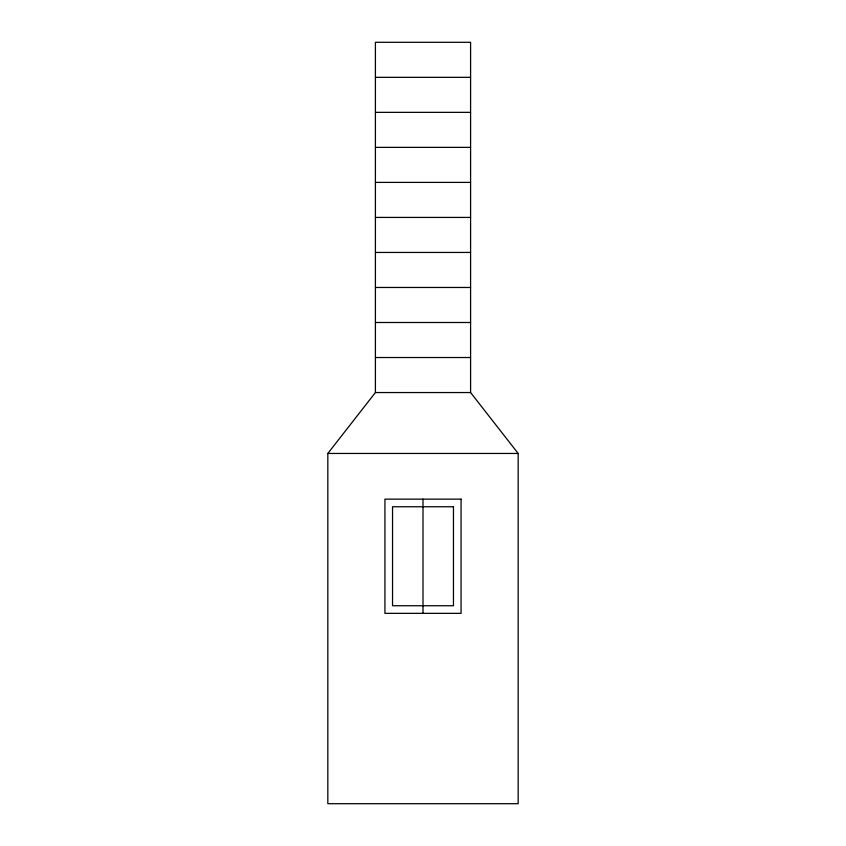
<?xml version="1.0" encoding="UTF-8"?>
<svg xmlns="http://www.w3.org/2000/svg" width="846" height="846" viewBox="0 0 846 846"><rect width="100%" height="100%" fill="white"/><g stroke="black" fill="none" stroke-linecap="round" stroke-linejoin="round"><path stroke-width="1.27" d="M327.825 453.456L375.413 392.544L375.413 42.3L470.588 42.3L470.588 392.544L518.175 453.456L518.175 803.7L327.825 803.7L327.825 453.456L518.175 453.456M375.413 77.324L470.588 77.324M375.413 112.349L470.588 112.349M375.413 147.373L470.588 147.373M375.413 182.398L470.588 182.398M375.413 217.422L470.588 217.422M375.413 252.446L470.588 252.446M375.413 287.471L470.588 287.471M375.413 322.495L470.588 322.495M375.413 357.52L470.588 357.52M375.413 392.544L470.588 392.544M423 499.14L423 613.35M461.07 499.14L384.93 499.14L384.93 613.35L461.07 613.35L461.07 499.14M453.456 506.754L392.544 506.754L392.544 605.736L453.456 605.736L453.456 506.754"/></g></svg>
